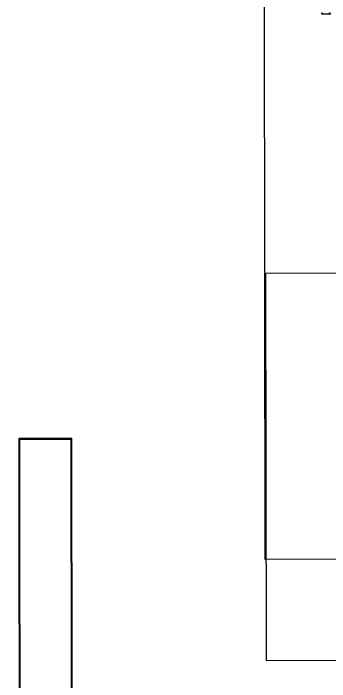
# Model space of a CAD drawing. Header units: feet. Extents: x -99009 to 3252343, y -11094690 to 9035152.
# Drawn here: x 2513362 to 2514579, y -2001015 to -1998439 of the extents above; entities that cross this region are included whole.
import ezdxf

# ---------------------------------------------------------------- set-up
doc = ezdxf.new("R2010")
doc.units = ezdxf.units.FT
for name, color, linetype in [('1', 1, 'Continuous'), ('JOB', 4, 'Continuous'), ('K-LINE', 7, 'Continuous')]:
    doc.layers.add(name, color=color, linetype=linetype)
doc.layers.add('WALL', color=10, linetype='Continuous', lineweight=40)

# ---------------------------------------------------------------- blocks, each defined once
blk = doc.blocks.new('furnace')
at = {"layer": 'K-LINE', "color": 7, "linetype": 'Continuous', "lineweight": 25}
for p, q in [((127601.2, 48245.2), (127597.2, 48245.2)), ((127601.2, 48245.2), (127601.2, 48218.2)), ((127601.2, 48218.2), (127597.2, 48218.2))]:
    blk.add_line(p, q, dxfattribs=at)
at = {"layer": 'K-LINE'}
blk.add_lwpolyline([(128600.7, 50057), (130095, 50057), (130095, 47999.2), (128600.7, 47999.2)], close=True, dxfattribs=at)
at = {"layer": 'K-LINE', "color": 7, "linetype": 'Continuous', "lineweight": 25}
for centre, start, end in [((127597.2, 48245.2), 0, 90), ((127597.2, 48218.2), 270, 0)]:
    blk.add_arc(centre, 4, start, end, dxfattribs=at)

msp = doc.modelspace()

# ---------------------------------------------------------------- linework, layer by layer
at = {"layer": '1'}
msp.add_arc((2520410.24778, -1978395.99612), 100000, 84.1346387202, 194.3871675539, dxfattribs=at)
at = {"layer": 'JOB'}
msp.add_line((2514331.32378, -2000543.98723), (2514320.42106, -1990941.17048), dxfattribs=at)
at = {"layer": 'K-LINE', "color": 4, "ltscale": 300}
msp.add_line((2520261.55479, -2000537.25424), (2514331.32378, -2000543.98723), dxfattribs=at)
at = {"layer": 'WALL'}
for points in [[(2513388.0703, -2002941.3621), (2513384.82007, -2000078.65098), (2513584.81994, -2000078.42391), (2513588.07017, -2002941.13503)], [(2513384.82079, -2000079.28941), (2513584.82066, -2000079.06233)]]:
    msp.add_lwpolyline(points, dxfattribs=at)

# ---------------------------------------------------------------- block references
at = {"layer": 'JOB', "rotation": 270.0650517140735}
msp.add_blockref('furnace', (2466188.9242, -1870894.97808), dxfattribs=at)

doc.saveas('drawing.dxf')
